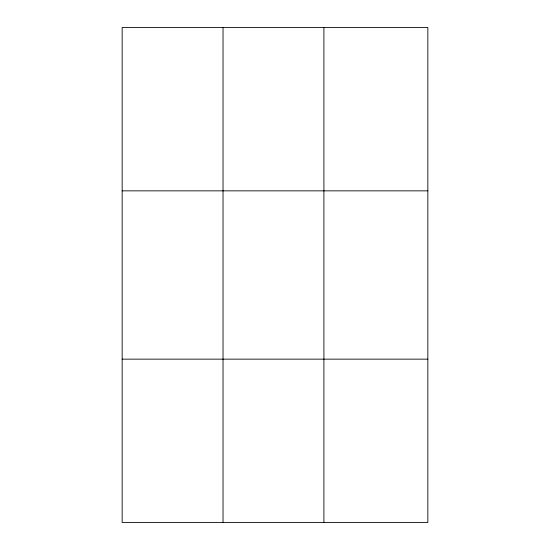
<?xml version="1.0" encoding="UTF-8"?>
<svg xmlns="http://www.w3.org/2000/svg" width="550" height="550" viewBox="0 0 550 550"><rect width="100%" height="100%" fill="white"/><g stroke="black" fill="none" stroke-linecap="round" stroke-linejoin="round"><path stroke-width="0.82" d="M223.032 522.5L223.032 27.5M323.909 522.5L323.909 27.5M427.845 190.85L427.845 27.5L122.155 27.5L122.155 522.5L427.845 522.5L427.845 190.85L122.155 190.85M122.155 359.15L427.845 359.15"/></g></svg>
